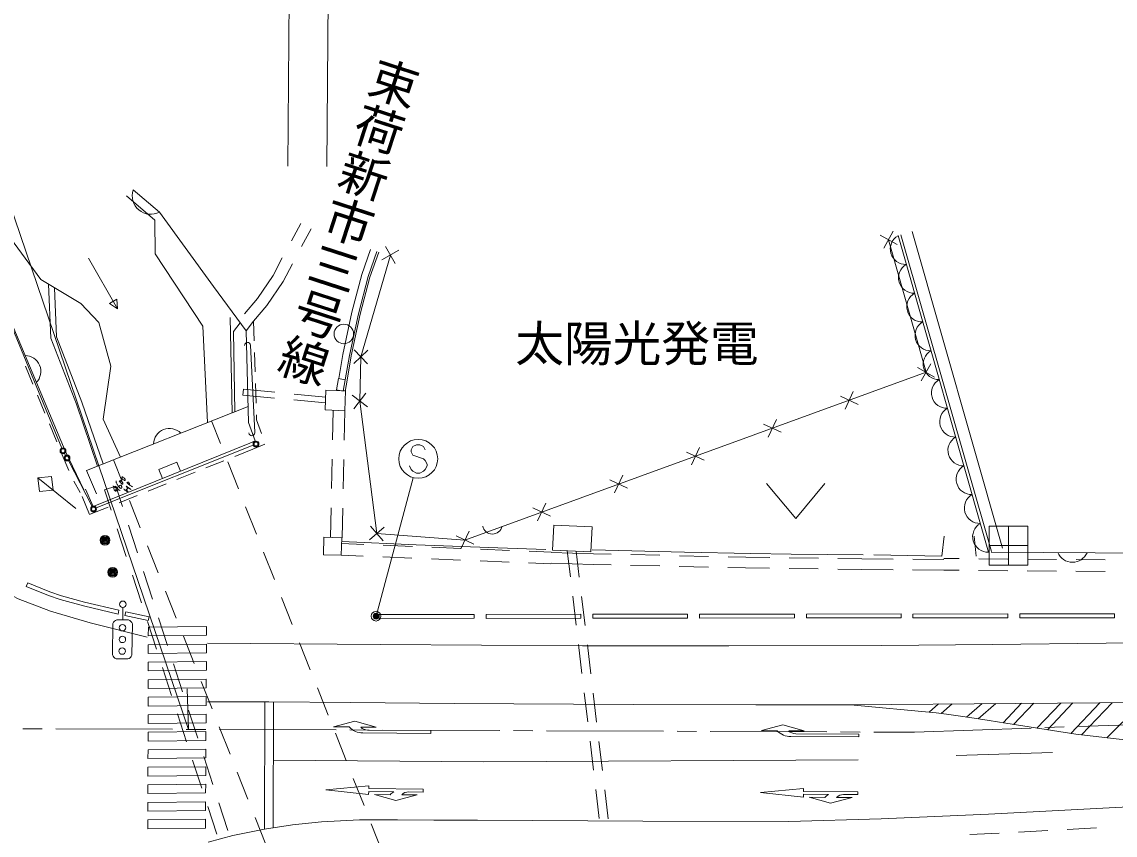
# Model space of a CAD drawing. Units: millimetres, scale not verified. Extents: x 40000 to 680000, y 20000 to 380000.
# Drawn here: x 190647 to 246786, y 277855 to 319618 of the extents above; entities that cross this region are included whole.
import ezdxf
from ezdxf.enums import TextEntityAlignment as Align

# ---------------------------------------------------------------- set-up
doc = ezdxf.new("R2010")
doc.units = ezdxf.units.MM
doc.header["$LTSCALE"] = 1000
doc.header["$PDMODE"] = 32
doc.header["$PDSIZE"] = 500
for name, color, linetype, lineweight in [('M-BGD', 7, 'Continuous', 13), ('M-BMK', 2, 'Continuous', 13), ('M-BMK-ROW', 7, 'Continuous', 13), ('M-STR-HTXT', 7, 'Continuous', 13), ('M-STR-STRC', 7, 'Continuous', 13)]:
    doc.layers.add(name, color=color, linetype=linetype, lineweight=lineweight)
doc.layers.add('M-BMK-HTXT', color=7, linetype='Continuous')
doc.styles.add('@ＭＳ ゴシック', font='')
doc.styles.add('ＭＳ ゴシック', font='')
doc.styles.get('@ＭＳ ゴシック').set_extended_font_data('@MS Gothic')
doc.styles.get('ＭＳ ゴシック').set_extended_font_data('MS Gothic')

msp = doc.modelspace()

# ---------------------------------------------------------------- linework, layer by layer
at = {"layer": 'M-BGD'}
for p, q in [((196361, 310985), (197715, 309851)), ((204965, 309272), (204490, 308378)), ((205495, 308990), (205012, 308082)), ((234906, 307991), (235394, 308864)), ((236358, 308846), (241009, 292594)), ((234714, 308671), (235587, 308184)), ((235637, 308639), (240288, 292387)), ((235781, 308681), (240432, 292428)), ((208098, 306643), (208554, 307935)), ((210007, 307886), (209131, 307404)), ((209810, 307207), (209328, 308083)), ((194062, 307475), (195561, 304876)), ((204020, 307495), (203544, 306601)), ((204542, 307200), (204059, 306292)), ((203544, 306601), (202740, 305411)), ((207594, 304705), (208098, 306643)), ((204059, 306292), (203220, 305049)), ((202740, 305411), (202083, 304626)), ((195141, 305154), (195531, 305379)), ((195561, 304876), (195141, 305154)), ((195531, 305379), (195561, 304876)), ((203220, 305049), (202542, 304241)), ((201347, 304431), (201440, 299534)), ((207130, 302545), (207594, 304705)), ((202542, 304241), (202574, 303241)), ((202593, 302641), (202625, 301642)), ((208413, 302767), (207690, 302076)), ((208397, 302060), (207707, 302783)), ((206918, 301297), (207130, 302545)), ((236833, 301186), (237320, 302059)), ((190834, 301933), (191217, 301009)), ((236640, 301866), (237513, 301378)), ((202644, 301042), (202675, 300043)), ((207352, 301223), (207250, 300637)), ((191446, 300455), (191829, 299531)), ((202001, 300455), (202030, 300754)), ((203620, 300300), (202001, 300455)), ((203641, 300599), (202030, 300754)), ((206247, 300349), (204636, 300504)), ((208395, 299842), (207603, 300453)), ((208305, 300543), (207693, 299752)), ((232677, 300398), (233583, 299975)), ((233341, 300640), (232919, 299734)), ((202264, 299860), (193959, 296582)), ((206235, 300049), (204616, 300204)), ((202694, 299443), (202702, 299182)), ((206597, 298159), (206630, 299673)), ((207197, 298137), (207230, 299647)), ((192059, 298977), (192442, 298053)), ((200388, 299127), (200849, 297963)), ((202702, 299182), (202955, 298488)), ((228731, 298963), (229637, 298540)), ((229395, 299205), (228972, 298298)), ((202350, 297984), (194305, 294728)), ((202508, 297678), (201580, 297306)), ((203122, 297940), (202508, 297678)), ((225449, 297769), (225026, 296863)), ((192671, 297498), (193054, 296574)), ((195348, 297130), (195809, 295966)), ((198603, 297007), (197676, 296632)), ((198791, 296544), (198603, 297007)), ((201023, 297083), (200095, 296711)), ((201217, 297033), (201770, 295639)), ((206543, 295660), (206575, 297160)), ((207142, 295638), (207175, 297137)), ((224784, 297527), (225690, 297105)), ((193959, 296582), (194486, 295389)), ((197676, 296632), (197864, 296169)), ((199538, 296488), (198610, 296116)), ((193307, 296032), (193648, 295454)), ((198053, 295893), (197124, 295521)), ((220838, 296092), (221744, 295669)), ((221502, 296334), (221079, 295427)), ((228887, 295913), (230387, 294113)), ((230387, 294113), (231887, 295913)), ((194305, 294728), (193918, 295624)), ((194895, 295585), (195465, 295771)), ((194895, 295585), (195236, 294538)), ((195465, 295771), (195806, 294726)), ((196567, 295298), (195639, 294926)), ((194125, 294320), (193738, 295242)), ((196178, 295036), (196730, 293642)), ((217556, 294898), (217133, 293992)), ((195082, 294703), (194154, 294331)), ((202138, 294709), (202691, 293315)), ((206488, 293147), (206521, 294660)), ((207088, 293128), (207121, 294638)), ((216891, 294656), (217797, 294234)), ((196115, 293775), (196580, 292349)), ((209249, 293674), (208491, 293022)), ((208544, 293727), (209196, 292969)), ((195546, 293587), (196010, 292161)), ((212945, 293221), (213851, 292798)), ((213609, 293463), (213186, 292557)), ((239658, 292181), (239541, 293201)), ((197099, 292712), (197651, 291317)), ((208200, 292783), (207063, 292830)), ((210698, 292682), (209199, 292743)), ((213196, 292580), (211697, 292641)), ((215693, 292479), (214195, 292540)), ((203059, 292385), (203612, 290990)), ((208178, 292184), (207044, 292230)), ((210676, 292082), (209177, 292143)), ((213174, 291981), (211675, 292042)), ((215672, 291879), (214173, 291940)), ((217829, 292392), (216693, 292438)), ((220006, 292302), (217835, 292370)), ((218654, 292454), (218813, 291123)), ((219109, 292433), (219269, 291103)), ((220915, 292281), (220006, 292302)), ((223414, 292226), (221914, 292259)), ((225913, 292170), (224414, 292203)), ((227821, 292127), (226913, 292148)), ((229054, 292109), (227821, 292127)), ((231553, 292073), (230054, 292095)), ((233785, 292040), (232553, 292058)), ((235391, 292029), (233785, 292040)), ((237996, 292010), (236391, 292022)), ((238781, 292054), (237997, 292060)), ((241281, 292034), (239781, 292046)), ((243781, 292014), (242281, 292026)), ((246281, 291994), (244781, 292006)), ((196890, 291398), (197354, 289972)), ((217805, 291792), (216671, 291838)), ((219991, 291752), (217818, 291820)), ((220902, 291731), (219991, 291752)), ((223401, 291676), (221902, 291709)), ((225901, 291620), (224401, 291654)), ((227811, 291578), (226901, 291598)), ((229046, 291559), (227811, 291578)), ((231545, 291523), (230045, 291545)), ((233779, 291490), (232545, 291508)), ((235386, 291479), (233779, 291490)), ((237992, 291460), (236386, 291472)), ((238776, 291454), (237992, 291460)), ((241276, 291434), (239776, 291446)), ((243776, 291414), (242276, 291426)), ((246276, 291394), (244776, 291406)), ((190872, 290620), (190947, 290806)), ((196320, 291210), (196784, 289784)), ((198020, 290388), (198572, 288993)), ((203981, 290061), (204533, 288666)), ((218932, 290130), (219110, 288640)), ((219387, 290111), (219566, 288621)), ((195940, 289128), (195982, 289323)), ((195982, 289323), (197178, 289071)), ((209000, 289186), (213867, 289192)), ((209001, 288986), (209000, 289186)), ((214482, 289186), (219345, 289198)), ((214482, 288986), (214482, 289186)), ((219958, 289195), (224834, 289205)), ((219958, 288995), (219958, 289195)), ((225443, 289199), (230327, 289207)), ((225444, 288999), (225443, 289199)), ((230934, 289208), (235795, 289213)), ((230934, 289008), (230934, 289208)), ((236406, 289210), (241282, 289215)), ((236406, 289010), (236406, 289210)), ((241890, 289219), (246750, 289222)), ((241890, 289019), (241890, 289219)), ((197094, 288833), (197559, 287407)), ((197664, 289021), (198128, 287595)), ((198941, 288064), (199493, 286669)), ((204902, 287737), (205454, 286342)), ((219229, 287647), (219407, 286158)), ((219685, 287628), (219863, 286139)), ((197868, 286456), (198333, 285030)), ((198438, 286644), (198903, 285218)), ((199211, 283286), (199134, 285373)), ((199862, 285739), (200414, 284345)), ((205823, 285412), (206375, 284018)), ((219526, 285165), (219705, 283676)), ((219982, 285146), (220160, 283657)), ((198643, 284079), (199107, 282653)), ((199212, 284267), (199677, 282841)), ((200783, 283415), (201335, 282021)), ((206744, 283088), (207296, 281694)), ((219823, 282683), (220002, 281194)), ((220279, 282664), (220457, 281174)), ((199986, 281890), (200451, 280463)), ((199417, 281702), (199881, 280275)), ((201704, 281091), (202257, 279697)), ((207665, 280764), (208217, 279370)), ((220121, 280201), (220299, 278711)), ((220576, 280181), (220754, 278692)), ((200191, 279325), (200655, 277898)), ((200761, 279513), (201225, 278086)), ((202625, 278767), (203178, 277372)), ((208586, 278440), (209138, 277046)), ((239333, 277882), (240831, 277962)), ((241829, 278015), (243327, 278095)), ((244326, 278148), (245823, 278228))]:
    msp.add_line(p, q, dxfattribs=at)
for points in [[(199211, 283286), (185660, 323061), (165360, 323061)], [(195705, 297271), (194827, 299222), (195215, 301942), (194595, 304180), (193678, 305161), (191626, 306385), (185028, 315348), (183485, 316300)], [(200185, 299039), (199948, 303998), (197499, 307712), (197467, 309438), (196013, 310683)], [(197715, 309851), (200491, 306032), (202158, 303744)], [(209569, 307645), (208052, 302422), (207999, 300147), (208870, 293348), (213398, 293010), (237077, 301622), (235150, 308428)], [(207253, 301240), (207464, 302480), (207925, 304626), (208424, 306544), (208875, 307822)], [(207352, 301224), (207562, 302462), (208022, 304603), (208519, 306515), (208969, 307788)], [(193825, 295585), (192864, 297584), (189332, 305997)], [(194535, 296809), (193451, 299984), (192126, 303374), (192019, 306151)], [(194815, 296919), (193733, 300087), (192424, 303436), (192326, 305968)], [(201850, 304166), (201510, 303717), (201589, 299593)], [(202542, 304241), (202166, 303755), (202285, 299048), (202628, 298098), (202350, 297984)], [(195488, 296053), (195492, 295969), (195513, 295941), (195522, 295911), (195535, 295879), (195546, 295859), (195555, 295836), (195577, 295802), (195592, 295779), (195610, 295754), (195621, 295740), (195635, 295723), (195658, 295704), (195675, 295685), (195691, 295678), (195705, 295667), (195727, 295660), (195754, 295666), (195773, 295684), (195783, 295703), (195776, 295736), (195770, 295762), (195758, 295788), (195747, 295808), (195730, 295822), (195706, 295819), (195683, 295804), (195657, 295792), (195640, 295784), (195621, 295788), (195627, 295795)], [(195648, 296041), (195797, 295878), (195827, 295881), (195834, 295903), (195830, 295939), (195823, 295972), (195801, 296006), (195770, 296036), (195741, 296048), (195716, 296058), (195678, 296038), (195668, 296025), (195660, 296009), (195656, 295990), (195663, 295985)], [(195823, 296273), (195786, 296166), (195820, 296133), (195840, 296117), (195867, 296096), (195896, 296084), (195915, 296074), (195940, 296070), (195954, 296081), (195954, 296109), (195945, 296132), (195923, 296166), (195905, 296185), (195877, 296219), (195857, 296235), (195835, 296241), (195805, 296238), (195782, 296229), (195758, 296221)], [(196345, 295735), (196301, 295755), (196278, 295767), (196242, 295791), (196208, 295818), (196188, 295834), (196172, 295847), (196145, 295868), (196131, 295879), (196105, 295900), (196091, 295911), (196075, 295924), (196058, 295938), (196045, 295948), (196052, 295964), (196069, 295972), (196090, 295978), (196107, 295986), (196129, 295979), (196147, 295960), (196161, 295937), (196167, 295910), (196168, 295883), (196169, 295871)], [(240421, 292393), (253766, 292300), (263819, 292230), (272441, 292163), (272821, 296318)], [(195328, 295798), (195343, 295769), (195366, 295757), (195380, 295746), (195396, 295739), (195418, 295726), (195458, 295700), (195496, 295680), (195523, 295665), (195546, 295646), (195572, 295631), (195595, 295612), (195615, 295596), (195635, 295580), (195651, 295573), (195672, 295557), (195691, 295547)], [(195523, 295583), (195472, 295519), (195450, 295526), (195439, 295540), (195425, 295556), (195405, 295572), (195388, 295592), (195382, 295612), (195371, 295633), (195362, 295656), (195363, 295677), (195370, 295693), (195387, 295707), (195410, 295722), (195426, 295736), (195456, 295739), (195475, 295735), (195506, 295727), (195520, 295716), (195533, 295705), (195551, 295686), (195563, 295660), (195577, 295637), (195584, 295605), (195587, 295581), (195579, 295565), (195565, 295554), (195543, 295561), (195519, 295564), (195497, 295564), (195484, 295575), (195470, 295592), (195452, 295611)], [(195887, 295642), (195907, 295604), (195923, 295591), (195940, 295578), (195963, 295565), (195992, 295547), (196009, 295534), (196025, 295526), (196041, 295519), (196060, 295509), (196080, 295499), (196098, 295495), (196082, 295502), (196065, 295522), (196051, 295538), (196034, 295558), (196019, 295574), (196011, 295598), (196021, 295611), (196039, 295619), (196060, 295624), (196074, 295635), (196081, 295651), (196071, 295680), (196057, 295697), (196047, 295711), (196039, 295729), (196031, 295746), (196020, 295760), (196009, 295774), (196029, 295764), (196049, 295748), (196062, 295737), (196079, 295724), (196099, 295708), (196119, 295692), (196145, 295677), (196158, 295666), (196175, 295653), (196194, 295643), (196214, 295633), (196233, 295623), (196247, 295612), (196239, 295623)], [(234398, 292241), (237885, 292178), (238011, 293216)], [(207084, 292935), (210897, 292770), (215080, 292611), (217560, 292520)], [(219928, 292499), (224671, 292381), (228075, 292320), (230157, 292281), (233855, 292241)], [(190947, 290806), (192086, 290345), (192674, 290148), (193870, 289823), (195631, 289403)], [(190872, 290620), (192017, 290157), (192616, 289956), (193820, 289629), (195585, 289208), (195631, 289403)], [(195940, 289128), (197136, 288875), (197178, 289071)], [(209001, 288986), (213867, 288992), (213867, 289192)], [(214482, 288986), (219345, 288998), (219345, 289198)], [(219958, 288995), (224835, 289005), (224834, 289205)], [(225444, 288999), (230327, 289007), (230327, 289207)], [(230934, 289008), (235796, 289013), (235795, 289213)], [(236406, 289010), (241283, 289015), (241282, 289215)], [(241890, 289019), (246750, 289022), (246750, 289222)]]:
    msp.add_lwpolyline(points, dxfattribs=at)
for points in [[(207151, 300654), (206808, 300714), (206911, 301300), (207253, 301240)], [(207230, 299647), (206219, 299690), (206262, 300708), (207272, 300666)], [(217897, 292490), (217958, 293772), (219926, 293679), (219866, 292397)], [(207044, 292228), (206131, 292257), (206160, 293158), (207073, 293128)]]:
    msp.add_lwpolyline(points, close=True, dxfattribs=at)
msp.add_circle((207179, 303592), 500, dxfattribs=at)
for centre, radius, start, end in [((197263, 310686), 950, 161.6782, 298.4341), ((236033, 307953), 792, 119.999, 271.9387), ((236456, 306476), 792, 119.999, 271.9387), ((236879, 304998), 792, 119.999, 271.9387), ((237301, 303521), 792, 119.999, 271.9387), ((237724, 302044), 792, 119.999, 271.9387), ((190810, 301669), 812, 315.396, 90.1563), ((238147, 300566), 792, 119.999, 271.9387), ((238570, 299089), 792, 119.999, 271.9387), ((198226, 297930), 812, 44.1588, 178.9191), ((238993, 297611), 792, 119.999, 271.9387), ((239415, 296134), 792, 119.999, 271.9387), ((239838, 294656), 792, 119.999, 271.9387), ((214810, 293818), 505, 190.3768, 348.035), ((240261, 293179), 792, 119.999, 271.9387), ((244596, 292677), 812, 202.2199, 336.9801)]:
    msp.add_arc(centre, radius, start, end, dxfattribs=at)
at = {"layer": 'M-BMK'}
for p, q in [((244871, 283433), (250868, 283643)), ((190689, 283320), (191689, 283316)), ((192389, 283313), (198389, 283290)), ((199089, 283287), (200089, 283283)), ((200789, 283280), (206789, 283257)), ((207489, 283254), (208489, 283250)), ((209189, 283247), (215189, 283224)), ((215889, 283221), (216889, 283217)), ((217589, 283214), (223589, 283190)), ((224289, 283188), (225289, 283184)), ((225989, 283181), (231989, 283157)), ((232689, 283155), (233689, 283151)), ((234389, 283148), (236476, 283140)), ((236476, 283140), (242473, 283349)), ((243172, 283374), (244172, 283409))]:
    msp.add_line(p, q, dxfattribs=at)
at = {"layer": 'M-BMK-ROW'}
for p, q in [((240310, 291722), (240310, 293722)), ((240310, 293722), (242310, 293722)), ((241310, 293722), (241310, 291722)), ((242310, 293722), (242310, 291722)), ((240310, 292722), (242310, 292722)), ((242310, 291722), (240310, 291722))]:
    msp.add_line(p, q, dxfattribs=at)
at = {"layer": 'M-STR-HTXT'}
for p, q in [((204302, 312203), (204495, 336364)), ((206302, 312187), (206495, 336348)), ((208834, 289099), (210741, 296211))]:
    msp.add_line(p, q, dxfattribs=at)
for radius in [150, 120, 90, 60, 30, 20]:
    msp.add_circle((208834, 289099), radius, dxfattribs=at)
msp.add_point((208834, 289099), dxfattribs=at)
at = {"layer": 'M-STR-STRC'}
for p, q in [((189381, 305760), (192703, 297724)), ((202386, 303016), (202603, 298523)), ((194469, 294658), (202531, 297884)), ((210727, 297815), (210636, 297633)), ((210636, 297633), (210636, 297542)), ((210636, 297542), (210727, 297360)), ((210909, 297906), (210727, 297815)), ((211091, 297906), (210909, 297906)), ((211273, 297815), (211091, 297906)), ((211364, 297633), (211273, 297815)), ((192834, 297455), (192893, 297351)), ((193036, 297088), (194261, 294736)), ((210727, 297360), (211273, 297179)), ((211273, 297179), (211364, 297088)), ((211364, 297088), (211455, 296906)), ((210636, 296633), (210545, 296815)), ((210727, 296542), (210636, 296633)), ((210909, 296451), (210727, 296542)), ((211091, 296451), (210909, 296451)), ((211273, 296542), (211091, 296451)), ((211364, 296633), (211273, 296542)), ((211455, 296815), (211364, 296633)), ((211455, 296906), (211455, 296815)), ((191465, 296196), (192168, 296274)), ((191465, 296196), (193418, 294636)), ((191544, 295493), (191465, 296196)), ((192168, 296274), (192246, 295572)), ((192246, 295572), (191544, 295493)), ((195824, 288908), (195833, 289541)), ((195297, 287115), (195321, 288715)), ((195524, 288912), (196124, 288903)), ((196321, 288701), (196297, 287101)), ((195494, 286913), (196094, 286904)), ((203107, 278169), (203115, 284700)), ((203557, 278236), (203565, 284698)), ((241979, 284625), (241028, 283625)), ((242603, 284629), (241567, 283540)), ((243992, 284638), (242769, 283352)), ((244617, 284642), (243310, 283268)), ((246006, 284651), (244511, 283080)), ((246631, 284656), (245062, 283006)), ((248178, 284667), (246365, 282856)), ((237720, 284590), (237240, 284176)), ((238416, 284596), (237847, 284105)), ((239962, 284609), (239160, 283917)), ((240658, 284615), (239748, 283830)), ((206648, 283416), (207448, 283409)), ((211645, 283074), (208159, 283103)), ((208403, 283251), (211646, 283224)), ((211645, 283074), (211646, 283224)), ((228626, 283220), (229426, 283216)), ((230383, 283061), (233625, 283046)), ((233625, 282896), (233625, 283046)), ((233625, 282896), (230139, 282913)), ((238617, 281943), (243576, 282103)), ((203562, 281701), (214366, 281611)), ((233587, 281729), (214366, 281611)), ((208458, 280392), (208457, 280242)), ((208457, 280242), (211257, 280219)), ((211256, 280069), (211257, 280219)), ((230783, 280252), (230782, 280102)), ((208454, 279942), (208456, 280092)), ((208456, 280092), (209743, 280081)), ((208754, 279940), (209554, 279933)), ((210513, 280075), (211256, 280069)), ((230780, 279802), (230781, 279952)), ((230781, 279952), (232068, 279944)), ((230782, 280102), (233582, 280084)), ((231080, 279800), (231880, 279795)), ((232838, 279939), (233581, 279934)), ((233581, 279934), (233582, 280084))]:
    msp.add_line(p, q, dxfattribs=at)
for points in [[(197077, 288023), (194150, 288763), (192116, 289358), (190455, 289988), (189163, 290677), (187709, 291656), (185883, 293139), (184360, 294539), (183081, 295901), (182105, 297079), (181518, 297876)], [(257511, 287875), (246333, 287719), (240491, 287646), (234804, 287597), (226949, 287576), (219434, 287580), (209057, 287648), (200183, 287710)], [(228336, 284548), (233190, 284552), (241662, 284623), (248118, 284665), (253545, 284775), (258835, 284842), (265224, 284984), (269423, 285055), (275743, 285186), (283849, 285353), (292214, 285465)], [(200171, 284706), (203332, 284700), (207525, 284673), (212838, 284616), (222036, 284557), (228336, 284548)], [(291908, 284717), (281121, 284132), (274480, 283799), (270048, 283538), (263609, 283178), (257035, 282870), (252577, 282593), (248781, 282579), (244776, 283039), (241167, 283602), (240316, 283744), (239332, 283893), (238126, 284063), (237598, 284142), (233190, 284552)], [(206648, 283416), (207750, 283706), (208848, 283397), (208048, 283404)], [(228626, 283220), (229728, 283515), (230826, 283209), (230026, 283213)], [(208458, 280392), (206256, 280186), (208454, 279942)], [(230783, 280252), (228582, 280041), (230780, 279802)], [(257906, 279857), (240275, 278930), (234767, 278695), (230030, 278557), (222527, 278574), (214052, 278617), (211799, 278624), (209937, 278637), (207980, 278642), (206036, 278542), (204541, 278382), (203107, 278169), (201473, 277829), (200209, 277497)], [(208754, 279940), (209852, 279630), (210954, 279921), (210154, 279928)], [(231080, 279800), (232178, 279493), (233280, 279786), (232480, 279791)]]:
    msp.add_lwpolyline(points, dxfattribs=at)
for points in [[(197142, 288535), (197140, 288085), (200130, 288118), (200132, 288568)], [(200127, 287668), (197140, 287635), (197137, 287185), (200125, 287218)], [(200122, 286769), (197137, 286735), (197135, 286285), (200120, 286319)], [(200117, 285869), (197135, 285835), (197132, 285385), (200115, 285419)], [(200112, 284969), (197132, 284936), (197130, 284486), (200109, 284519)], [(200107, 284069), (197130, 284036), (197127, 283586), (200104, 283619)], [(200102, 283169), (197127, 283136), (197125, 282686), (200099, 282719)], [(200097, 282270), (197125, 282236), (197122, 281786), (200094, 281820)], [(200091, 281370), (197122, 281337), (197120, 280886), (200089, 280920)], [(200086, 280470), (197120, 280437), (197117, 279987), (200084, 280020)], [(200081, 279570), (197117, 279537), (197115, 279087), (200079, 279120)], [(200076, 278670), (197115, 278637), (197112, 278187), (200074, 278220)]]:
    msp.add_lwpolyline(points, close=True, dxfattribs=at)
for centre, radius in [((211000, 297179), 1000), ((192760, 297585), 150), ((192760, 297585), 120), ((192760, 297585), 100), ((202670, 297939), 150), ((202670, 297939), 120), ((202670, 297939), 100), ((192967, 297221), 150), ((192967, 297221), 120), ((192967, 297221), 100), ((194330, 294602), 150), ((194330, 294602), 120), ((194330, 294602), 100), ((194913, 292998), 250), ((194913, 292998), 204), ((194913, 292998), 159), ((194913, 292998), 114), ((194913, 292998), 68.2), ((194913, 292998), 22.7), ((195307, 291355), 250), ((195307, 291355), 204), ((195307, 291355), 159), ((195307, 291355), 114), ((195307, 291355), 68.2), ((195307, 291355), 22.7), ((195836, 289708), 167), ((195818, 288508), 167), ((195809, 287908), 167), ((195800, 287308), 167)]:
    msp.add_circle(centre, radius, dxfattribs=at)
for centre, radius, start, end in [((202236, 303009), 150, 2.7637, 182.7637), ((202453, 298515), 150, 182.7637, 2.7637), ((195597, 288634), 288, 104.684, 163.621), ((196051, 288636), 277, 13.466, 74.839), ((195610, 287222), 331, 198.8565, 249.4485), ((196012, 287191), 299, 285.9316, 342.3734), ((208168, 284103), 1000, 223.9462, 269.5192), ((208408, 283751), 500, 223.9462, 269.5192), ((230144, 283913), 1000, 224.1462, 269.7192), ((230385, 283561), 500, 224.1462, 269.7192), ((210263, 279227), 1000, 89.5191, 89.5192), ((210263, 279227), 1000, 121.3075, 135.0922), ((210509, 279575), 500, 89.5191, 135.0922), ((232590, 279091), 1000, 121.423, 135.2077), ((232835, 279439), 500, 89.6347, 135.2077), ((232590, 279091), 1000, 89.63469, 89.63471)]:
    msp.add_arc(centre, radius, start, end, dxfattribs=at)

# ---------------------------------------------------------------- texts
at = {"layer": 'M-BMK-HTXT', "style": '@ＭＳ ゴシック'}
msp.add_text('束荷新市三号線', height=1833, rotation=252.051, dxfattribs=at).set_placement((210128, 317688), align=Align.MIDDLE_LEFT)
at = {"layer": 'M-BMK-HTXT', "style": 'ＭＳ ゴシック'}
msp.add_text('太陽光発電', height=1833, dxfattribs=at).set_placement((222233, 301634), align=Align.BOTTOM_CENTER)

doc.saveas('drawing.dxf')
